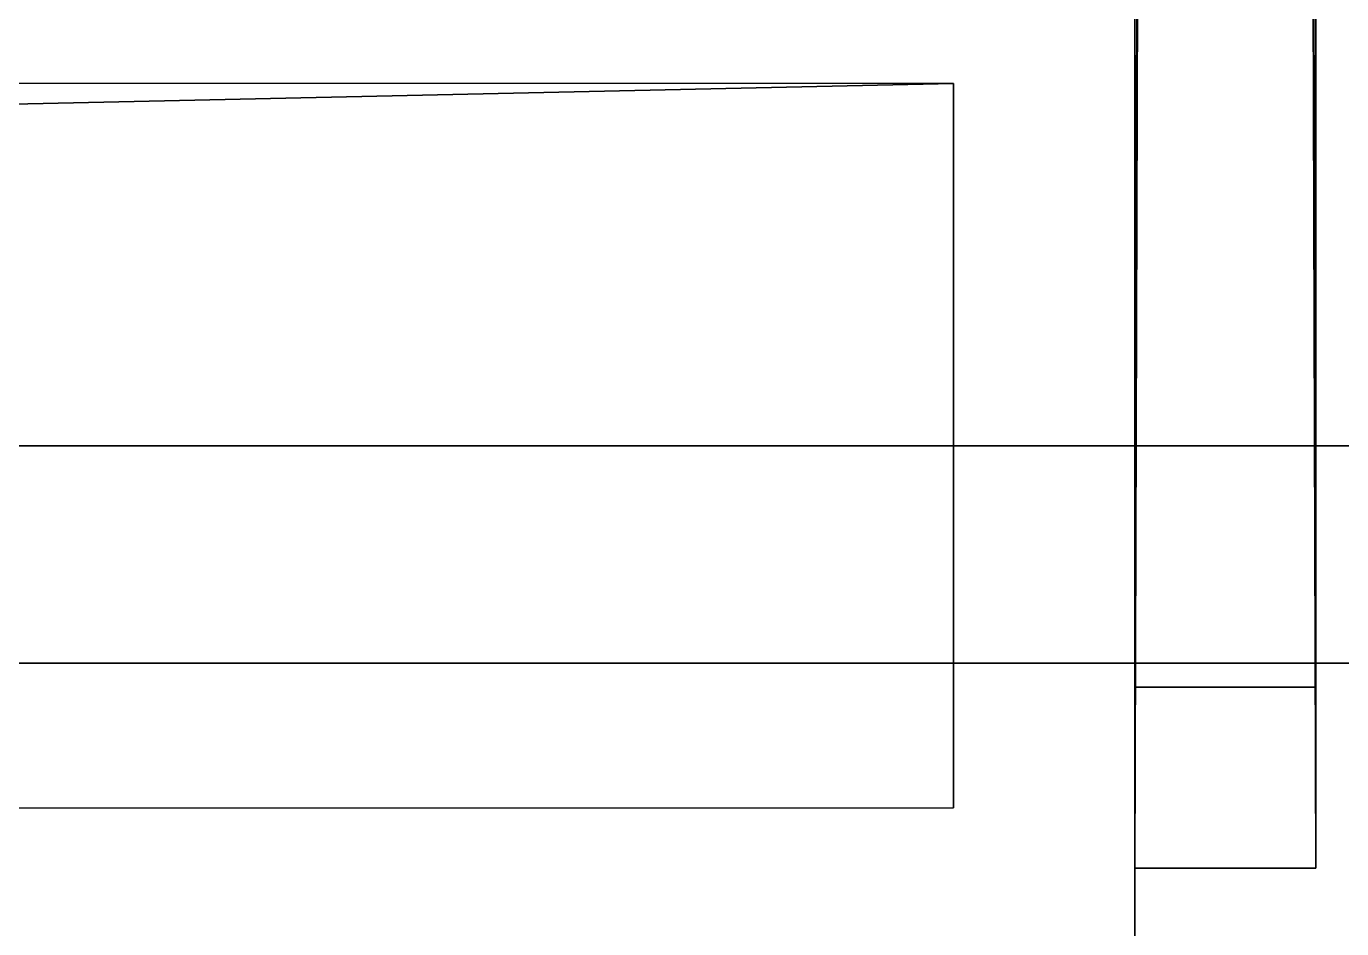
# Model space of a CAD drawing. Extents: x -93 to 34039, y -1114 to 8560.
# Drawn here: x 531.64 to 553.43, y 1941.1 to 1956.05 of the extents above; entities that cross this region are included whole.
import ezdxf

# ---------------------------------------------------------------- set-up
doc = ezdxf.new("R2010")
doc.units = 0
doc.layers.get('0').update_dxf_attribs({"color": 13, "linetype": 'CONTINUOUS'})
for name, color, linetype in [('____03_3____', 251, 'CONTINUOUS'), ('____03_3_____', 56, 'CONTINUOUS'), ('_____18________3____', 40, 'CONTINUOUS'), ('_____18________3_____', 44, 'CONTINUOUS'), ('_SYSTEM__CT_MODE', 252, 'CONTINUOUS'), ('_SYSTEM__RG_COLOR', 36, 'CONTINUOUS'), ('_SYSTEM__SKALER', 134, 'CONTINUOUS'), ('TEMP', 36, 'CONTINUOUS')]:
    doc.layers.add(name, color=color, linetype=linetype)

# ---------------------------------------------------------------- blocks, each defined once
blk = doc.blocks.new('TELO_95')
for p, q in [((0, 970), (0, 0)), ((0, 970, 18), (0, 0, 18))]:
    blk.add_line(p, q)
mesh = blk.add_polyface()
corners = [(568, 970), (0, 0), (0, 970), (568, 0)]
mesh.append_faces([[corners[k] for k in face] for face in [(0, 1, 2), (1, 0, 3)]], dxfattribs={"vtx0": -1})
mesh = blk.add_polyface()
corners = [(568, 0, 18), (0, 970, 18), (0, 0, 18), (568, 970, 18)]
mesh.append_faces([[corners[k] for k in face] for face in [(0, 1, 2), (1, 0, 3)]], dxfattribs={"vtx0": -1})
blk = doc.blocks.new('M_K_LEFT')
for p, q in [((0, 515, 5), (0, 0, 5)), ((0, 0, -5), (0, 515, -5))]:
    blk.add_line(p, q)
mesh = blk.add_polyface()
corners = [(0, 515, 5), (0, 0, -5), (0, 0, 5), (0, 515, -5)]
mesh.append_faces([[corners[k] for k in face] for face in [(0, 1, 2), (1, 0, 3)]], dxfattribs={"vtx0": -1})
blk = doc.blocks.new('KR_L')
at = {"color": 250}
for p, q in [((0, 500), (0, 0)), ((0, 0, 16), (0, 500, 16))]:
    blk.add_line(p, q, dxfattribs=at)
mesh = blk.add_polyface()
corners = [(0, 500, 16), (0, 0), (0, 0, 16), (0, 500)]
mesh.append_faces([[corners[k] for k in face] for face in [(0, 1, 2), (1, 0, 3)]], dxfattribs={"vtx0": -1})
blk = doc.blocks.new('KR_35')
at = {"yscale": 1.94, "zscale": 1.125}
blk.add_blockref('KR_L', (0, 0), dxfattribs=at)
blk = doc.blocks.new('LL')
at = {"color": 250}
for p, q in [((0, 300, 16), (0, 0, 16)), ((0, 300, 8), (0, 0, 8)), ((0, 300), (0, 0))]:
    blk.add_line(p, q, dxfattribs=at)
blk = doc.blocks.new('RAM_PANEL_95')
at = {"color": 250}
for p, q in [((0, 970), (0, 0)), ((0, 970, 18), (0, 0, 18))]:
    blk.add_line(p, q, dxfattribs=at)
for name in ['TELO_95', 'KR_35']:
    blk.add_blockref(name, (0, 0))
at = {"layer": '_SYSTEM__CT_MODE', "yscale": 3.233333333333332, "zscale": 1.125}
blk.add_blockref('LL', (0, 0), dxfattribs=at)
at = {"layer": '_SYSTEM__RG_COLOR', "color": 1, "yscale": 1.871844660194175, "zscale": 1.2}
blk.add_blockref('M_K_LEFT', (3, 3, 9), dxfattribs=at)
blk = doc.blocks.new('PANEL_G_34')
for p, q in [((-5, 440), (-5, 0)), ((5, 440), (-5, 440)), ((5, 0), (5, 440))]:
    blk.add_line(p, q)
blk.add_blockref('RAM_PANEL_95', (0, 0))
mesh = blk.add_polyface()
corners = [(5, 0), (-5, 440), (-5, 0), (5, 440)]
mesh.append_faces([[corners[k] for k in face] for face in [(0, 1, 2), (1, 0, 3)]], dxfattribs={"vtx0": -1})
blk = doc.blocks.new('RAM_PANEL_1')
at = {"layer": '_SYSTEM__RG_COLOR', "yscale": 2.25909090909091}
blk.add_blockref('PANEL_G_34', (8, 3, 3), dxfattribs=at)
blk = doc.blocks.new('PANEL_V')
blk.add_blockref('RAM_PANEL_1', (0, 0))
blk = doc.blocks.new('RAM_PANEL_7')
at = {"layer": '_SYSTEM__RG_COLOR', "yscale": 2.25909090909091}
blk.add_blockref('PANEL_G_34', (8, 3, 3), dxfattribs=at)
blk = doc.blocks.new('PANEL_V_1')
blk.add_blockref('RAM_PANEL_7', (0, 0))
blk = doc.blocks.new('RAM_PANEL_2')
at = {"layer": '_SYSTEM__RG_COLOR', "yscale": 2.25909090909091}
blk.add_blockref('PANEL_G_34', (8, 3, 3), dxfattribs=at)
blk = doc.blocks.new('PANEL_V_2')
blk.add_blockref('RAM_PANEL_2', (0, 0))
blk = doc.blocks.new('RAM_PANEL_3')
at = {"layer": '_SYSTEM__RG_COLOR', "yscale": 2.25909090909091}
blk.add_blockref('PANEL_G_34', (8, 3, 3), dxfattribs=at)
blk = doc.blocks.new('PANEL_V_3')
blk.add_blockref('RAM_PANEL_3', (0, 0))
blk = doc.blocks.new('V_MAR')
for p, q in [((294, 8), (0, 8)), ((0, 8), (0, -8)), ((294, -8), (0, -8))]:
    blk.add_line(p, q)
mesh = blk.add_polyface()
corners = [(294, -8), (0, 8), (0, -8), (294, 8)]
mesh.append_faces([[corners[k] for k in face] for face in [(0, 1, 2), (1, 0, 3)]], dxfattribs={"vtx0": -1})
blk = doc.blocks.new('L_MAR')
for p, q in [((0, 8), (0, -8)), ((0, 8, 594), (0, -8, 594)), ((0, 8, 594), (0, 8)), ((0, -8, 594), (0, -8))]:
    blk.add_line(p, q)
mesh = blk.add_polyface()
corners = [(0, 8, 594), (0, -8), (0, -8, 594), (0, 8)]
mesh.append_faces([[corners[k] for k in face] for face in [(0, 1, 2), (1, 0, 3)]], dxfattribs={"vtx0": -1})
blk = doc.blocks.new('N_MAR')
for p, q in [((0, 8), (294, 8)), ((0, -8), (0, 8)), ((0, -8), (294, -8))]:
    blk.add_line(p, q)
mesh = blk.add_polyface()
corners = [(294, 8), (0, -8), (0, 8), (294, -8)]
mesh.append_faces([[corners[k] for k in face] for face in [(0, 1, 2), (1, 0, 3)]], dxfattribs={"vtx0": -1})
blk = doc.blocks.new('_1')
at = {"color": 250}
for p, q in [((5, 0, 5), (7.003, 0, 5)), ((5, 0, -5), (5, 0, 5)), ((7.003, 0, -5), (5, 0, -5)), ((7.003, 0, 1.154), (20.152, 0, 1.154)), ((7.003, 0, 5), (7.003, 0, 1.154)), ((24.684, 0, -1.228), (7.003, 0, -1.228)), ((7.003, 0, -1.228), (7.003, 0, -5)), ((20.152, 0, 1.154), (20.152, 0, 5)), ((20.152, 0, 5), (21.943, 0, 5)), ((23.915, 0, 0.814), (24.684, 0, 0.695)), ((24.684, 0, 0.695), (24.684, 0, -1.228))]:
    blk.add_line(p, q, dxfattribs=at)
blk.add_polyline3d([(21.943, 0, 5), (22.082, 0, 3.325), (22.484, 0, 1.973), (23.32, 0, 1.073), (23.915, 0, 0.814)], dxfattribs=at)
blk = doc.blocks.new('MARKER_TEKSTUR_F')
for p, q in [((300, 16, 600), (0, 16, 600)), ((0, 16, 600), (0, 16)), ((0, 16), (300, 16)), ((0, 0), (300, 0)), ((0, 0, 600), (0, 0)), ((300, 0, 600), (0, 0, 600))]:
    blk.add_line(p, q)
blk = doc.blocks.new('SKALER_4')
for p, q in [((0, 0), (1, 0)), ((0, 0, 1), (0, 0)), ((1, 0, 1), (0, 0, 1)), ((1, 0), (1, 0, 1))]:
    blk.add_line(p, q)
blk = doc.blocks.new('TELO_F_31')
for p, q in [((0, 3), (826, 3)), ((826, 3, 966), (0, 3, 966)), ((0, 3, 966), (0, 3)), ((0, 3, 966), (0, 0, 966)), ((0, 0), (0, 3)), ((826, 3), (826, 3, 966)), ((826, 3, 966), (826, 0, 966)), ((826, 3), (826, 0)), ((826, 0, 966), (0, 0, 966)), ((0, 0), (826, 0)), ((0, 0, 966), (0, 0)), ((826, 0), (826, 0, 966))]:
    blk.add_line(p, q)
at = {"layer": '_SYSTEM__SKALER', "xscale": 2.753333333333332, "zscale": 1.609999999999999}
blk.add_blockref('SKALER_4', (0, 0), dxfattribs=at)
mesh = blk.add_polyface()
corners = [(0, 3, 966), (826, 3), (0, 3), (826, 3, 966)]
mesh.append_faces([[corners[k] for k in face] for face in [(0, 1, 2), (1, 0, 3)]], dxfattribs={"vtx0": -1})
mesh = blk.add_polyface()
corners = [(826, 0, 966), (0, 3, 966), (0, 0, 966), (826, 3, 966)]
mesh.append_faces([[corners[k] for k in face] for face in [(0, 1, 2), (1, 0, 3)]], dxfattribs={"vtx0": -1})
mesh = blk.add_polyface()
corners = [(0, 3, 966), (0, 0), (0, 0, 966), (0, 3)]
mesh.append_faces([[corners[k] for k in face] for face in [(0, 1, 2), (1, 0, 3)]], dxfattribs={"vtx0": -1})
mesh = blk.add_polyface()
corners = [(826, 3), (0, 0), (0, 3), (826, 0)]
mesh.append_faces([[corners[k] for k in face] for face in [(0, 1, 2), (1, 0, 3)]], dxfattribs={"vtx0": -1})
mesh = blk.add_polyface()
corners = [(826, 3), (826, 0, 966), (826, 0), (826, 3, 966)]
mesh.append_faces([[corners[k] for k in face] for face in [(0, 1, 2), (1, 0, 3)]], dxfattribs={"vtx0": -1})
mesh = blk.add_polyface()
corners = [(826, 0), (0, 0, 966), (0, 0), (826, 0, 966)]
mesh.append_faces([[corners[k] for k in face] for face in [(0, 1, 2), (1, 0, 3)]], dxfattribs={"vtx0": -1})
blk = doc.blocks.new('RAMKA_PANEL_F_30')
for p, q in [((0, 0), (0, 3)), ((0, 0, 826), (0, 3, 826))]:
    blk.add_line(p, q)
at = {"extrusion": (1, 0, 6.12323e-17), "rotation": 270}
blk.add_blockref('TELO_F_31', (0, 826), dxfattribs=at)
at = {"layer": '_SYSTEM__CT_MODE', "xscale": 3.22, "yscale": 0.1875, "zscale": 1.376666666666666}
blk.add_blockref('MARKER_TEKSTUR_F', (0, 0), dxfattribs=at)
at = {"layer": '_SYSTEM__CT_MODE', "xscale": 1.016064487580898}
blk.add_blockref('_1', (0, 0, 413), dxfattribs=at)
at = {"layer": '_SYSTEM__RG_COLOR', "xscale": 3.26530612244898}
for name, p, yscale in [('V_MAR', (3, 1.5, 823), 0.1874999999999999), ('N_MAR', (3, 1.5, 3), 0.1874999999999998)]:
    blk.add_blockref(name, p, dxfattribs=dict(at, yscale=yscale))
at = {"layer": '_SYSTEM__RG_COLOR', "yscale": 0.1874999999999999, "zscale": 1.38047138047138}
blk.add_blockref('L_MAR', (3, 1.5, 3), dxfattribs=at)
blk = doc.blocks.new('PANEL_F_30')
blk.add_blockref('RAMKA_PANEL_F_30', (0, 0))
blk = doc.blocks.new('MARKER_TEKSTUR')
for p, q in [((16, 500), (0, 500)), ((16, 500, 700), (0, 500, 700))]:
    blk.add_line(p, q)
blk = doc.blocks.new('M_K_ZAD')
for p, q in [((5, 0, 640), (-5, 0, 640)), ((-5, 0, 640), (-5, 0)), ((-5, 0), (5, 0)), ((5, 0), (5, 0, 640))]:
    blk.add_line(p, q)
mesh = blk.add_polyface()
corners = [(5, 0), (-5, 0, 640), (-5, 0), (5, 0, 640)]
mesh.append_faces([[corners[k] for k in face] for face in [(0, 1, 2), (1, 0, 3)]], dxfattribs={"vtx0": -1})
blk = doc.blocks.new('M_K_VERH')
for p, q in [((-5, 440), (-5, 0)), ((5, 440), (-5, 440)), ((5, 0), (5, 440))]:
    blk.add_line(p, q)
mesh = blk.add_polyface()
corners = [(5, 0), (-5, 440), (-5, 0), (5, 440)]
mesh.append_faces([[corners[k] for k in face] for face in [(0, 1, 2), (1, 0, 3)]], dxfattribs={"vtx0": -1})
blk = doc.blocks.new('N_1')
for p, q in [((0, 500), (8, 500)), ((8, 0), (8, 500)), ((8, 500), (16, 500))]:
    blk.add_line(p, q)
blk = doc.blocks.new('RAM_PANEL_63')
for p, q in [((0, 550), (18, 550)), ((0, 550, 830), (18, 550, 830))]:
    blk.add_line(p, q)
at = {"layer": '_SYSTEM__CT_MODE', "xscale": 1.124999999999999, "yscale": 1.100000000000079, "zscale": 1.185714285714242}
blk.add_blockref('MARKER_TEKSTUR', (0, 0), dxfattribs=at)
at = {"layer": '_SYSTEM__CT_MODE', "xscale": 1.125, "yscale": 1.1}
blk.add_blockref('N_1', (0, 0), dxfattribs=at)
at = {"layer": '_SYSTEM__RG_COLOR', "color": 1, "xscale": 1.2, "yscale": 1.236363636363636}
blk.add_blockref('PANEL_G_34', (9, 3, 3), dxfattribs=at)
at = {"layer": '_SYSTEM__RG_COLOR', "xscale": 1.2, "zscale": 1.287499999999949}
blk.add_blockref('M_K_ZAD', (9, 547, 3), dxfattribs=at)
at = {"layer": '_SYSTEM__RG_COLOR', "xscale": 1.2, "yscale": 1.236363636363636}
blk.add_blockref('M_K_VERH', (9, 3, 827), dxfattribs=at)
blk = doc.blocks.new('PANEL_V_41')
blk.add_blockref('RAM_PANEL_63', (0, 0))
blk = doc.blocks.new('RAM_PANEL_61')
at = {"layer": '_SYSTEM__RG_COLOR', "xscale": 1.2, "yscale": 1.236363636363636}
blk.add_blockref('PANEL_G_34', (9, 3, 3), dxfattribs=at)
blk = doc.blocks.new('PANEL_V_40')
blk.add_blockref('RAM_PANEL_61', (0, 0))
blk = doc.blocks.new('TELO_F_32')
for p, q in [((0, 3), (2096, 3)), ((2096, 3, 966), (0, 3, 966)), ((0, 3, 966), (0, 3)), ((0, 3, 966), (0, 0, 966)), ((0, 0), (0, 3)), ((2096, 3), (2096, 3, 966)), ((2096, 3, 966), (2096, 0, 966)), ((2096, 3), (2096, 0)), ((2096, 0, 966), (0, 0, 966)), ((0, 0), (2096, 0)), ((0, 0, 966), (0, 0)), ((2096, 0), (2096, 0, 966))]:
    blk.add_line(p, q)
at = {"layer": '_SYSTEM__SKALER', "xscale": 6.986666666666665, "zscale": 1.609999999999999}
blk.add_blockref('SKALER_4', (0, 0), dxfattribs=at)
mesh = blk.add_polyface()
corners = [(0, 3, 966), (2096, 3), (0, 3), (2096, 3, 966)]
mesh.append_faces([[corners[k] for k in face] for face in [(0, 1, 2), (1, 0, 3)]], dxfattribs={"vtx0": -1})
mesh = blk.add_polyface()
corners = [(2096, 0, 966), (0, 3, 966), (0, 0, 966), (2096, 3, 966)]
mesh.append_faces([[corners[k] for k in face] for face in [(0, 1, 2), (1, 0, 3)]], dxfattribs={"vtx0": -1})
mesh = blk.add_polyface()
corners = [(0, 3, 966), (0, 0), (0, 0, 966), (0, 3)]
mesh.append_faces([[corners[k] for k in face] for face in [(0, 1, 2), (1, 0, 3)]], dxfattribs={"vtx0": -1})
mesh = blk.add_polyface()
corners = [(2096, 3), (0, 0), (0, 3), (2096, 0)]
mesh.append_faces([[corners[k] for k in face] for face in [(0, 1, 2), (1, 0, 3)]], dxfattribs={"vtx0": -1})
mesh = blk.add_polyface()
corners = [(2096, 3), (2096, 0, 966), (2096, 0), (2096, 3, 966)]
mesh.append_faces([[corners[k] for k in face] for face in [(0, 1, 2), (1, 0, 3)]], dxfattribs={"vtx0": -1})
mesh = blk.add_polyface()
corners = [(2096, 0), (0, 0, 966), (0, 0), (2096, 0, 966)]
mesh.append_faces([[corners[k] for k in face] for face in [(0, 1, 2), (1, 0, 3)]], dxfattribs={"vtx0": -1})
blk = doc.blocks.new('RAMKA_PANEL_F_31')
for p, q in [((0, 0), (0, 3)), ((0, 0, 2096), (0, 3, 2096))]:
    blk.add_line(p, q)
at = {"extrusion": (1, 0, 6.12323e-17), "rotation": 270}
blk.add_blockref('TELO_F_32', (0, 2096), dxfattribs=at)
at = {"layer": '_SYSTEM__CT_MODE', "xscale": 3.22, "yscale": 0.1875, "zscale": 3.493333333333335}
blk.add_blockref('MARKER_TEKSTUR_F', (0, 0), dxfattribs=at)
at = {"layer": '_SYSTEM__CT_MODE', "xscale": 1.016064487580898}
blk.add_blockref('_1', (0, 0, 1048), dxfattribs=at)
at = {"layer": '_SYSTEM__RG_COLOR', "xscale": 3.26530612244898}
for name, p, yscale in [('V_MAR', (3, 1.5, 2093), 0.1874999999999999), ('N_MAR', (3, 1.5, 3), 0.1874999999999998)]:
    blk.add_blockref(name, p, dxfattribs=dict(at, yscale=yscale))
at = {"layer": '_SYSTEM__RG_COLOR', "yscale": 0.1874999999999999, "zscale": 3.518518518518519}
blk.add_blockref('L_MAR', (3, 1.5, 3), dxfattribs=at)
blk = doc.blocks.new('PANEL_F_31')
blk.add_blockref('RAMKA_PANEL_F_31', (0, 0))
blk = doc.blocks.new('RAM_PANEL_67')
for p, q in [((0, 550), (18, 550)), ((0, 550, 2100), (18, 550, 2100))]:
    blk.add_line(p, q)
at = {"layer": '_SYSTEM__CT_MODE', "xscale": 1.124999999999999, "yscale": 1.100000000000078, "zscale": 2.99999999999989}
blk.add_blockref('MARKER_TEKSTUR', (0, 0), dxfattribs=at)
at = {"layer": '_SYSTEM__CT_MODE', "xscale": 1.125, "yscale": 1.1}
blk.add_blockref('N_1', (0, 0), dxfattribs=at)
at = {"layer": '_SYSTEM__RG_COLOR', "color": 1, "xscale": 1.2, "yscale": 1.236363636363636}
blk.add_blockref('PANEL_G_34', (9, 3, 3), dxfattribs=at)
at = {"layer": '_SYSTEM__RG_COLOR', "xscale": 1.2, "zscale": 3.271874999999868}
blk.add_blockref('M_K_ZAD', (9, 547, 3), dxfattribs=at)
at = {"layer": '_SYSTEM__RG_COLOR', "xscale": 1.2, "yscale": 1.236363636363636}
blk.add_blockref('M_K_VERH', (9, 3, 2097), dxfattribs=at)
blk = doc.blocks.new('PANEL_V_43')
blk.add_blockref('RAM_PANEL_67', (0, 0))
blk = doc.blocks.new('RAM_PANEL_92')
at = {"layer": '_SYSTEM__RG_COLOR', "xscale": 1.2, "yscale": 1.236363636363636}
blk.add_blockref('PANEL_G_34', (9, 3, 3), dxfattribs=at)
blk = doc.blocks.new('PANEL_V_56')
blk.add_blockref('RAM_PANEL_92', (0, 0))
blk = doc.blocks.new('RAM_PANEL_93')
at = {"layer": '_SYSTEM__RG_COLOR', "xscale": 1.2, "yscale": 1.236363636363636}
blk.add_blockref('PANEL_G_34', (9, 3, 3), dxfattribs=at)
blk = doc.blocks.new('PANEL_V_57')
blk.add_blockref('RAM_PANEL_93', (0, 0))
blk = doc.blocks.new('RAM_PANEL_94')
at = {"layer": '_SYSTEM__RG_COLOR', "xscale": 1.2, "yscale": 1.236363636363636}
blk.add_blockref('PANEL_G_34', (9, 3, 3), dxfattribs=at)
blk = doc.blocks.new('PANEL_V_58')
blk.add_blockref('RAM_PANEL_94', (0, 0))
blk = doc.blocks.new('RAM_PANEL_83')
at = {"layer": '_SYSTEM__RG_COLOR', "xscale": 1.2, "yscale": 1.236363636363636}
blk.add_blockref('PANEL_G_34', (9, 3, 3), dxfattribs=at)
blk = doc.blocks.new('PANEL_V_55')
blk.add_blockref('RAM_PANEL_83', (0, 0))

msp = doc.modelspace()

# ---------------------------------------------------------------- block references
at = {"layer": '____03_3____', "rotation": 90.00000000000001}
msp.add_blockref('PANEL_F_31', (553, 1942.1, 2), dxfattribs=at)
at = {"layer": '____03_3_____', "rotation": 90.00000000000001}
msp.add_blockref('PANEL_F_30', (553, 1942.1, 2102), dxfattribs=at)
at = {"layer": '_____18________3____', "rotation": 270.0000000000001}
for name, p in [('PANEL_V_56', (0, 2434.1, 1782)), ('PANEL_V_57', (0, 2434.1, 1464)), ('PANEL_V_58', (0, 2434.1, 1146)), ('PANEL_V_55', (0, 2434.1, 828)), ('PANEL_V_43', (0, 1958.1))]:
    msp.add_blockref(name, p, dxfattribs=at)
at = {"layer": '_____18________3_____', "rotation": 270.0000000000001}
for name, p in [('PANEL_V_40', (0, 2434.1, 2118)), ('PANEL_V_41', (0, 1958.1, 2100))]:
    msp.add_blockref(name, p, dxfattribs=at)
at = {"layer": 'TEMP'}
for name, p in [('PANEL_V_2', (0, 1000)), ('PANEL_V_3', (0, 1000, 2100)), ('PANEL_V', (0, 0)), ('PANEL_V_1', (0, 0, 1817))]:
    msp.add_blockref(name, p, dxfattribs=at)

doc.saveas('drawing.dxf')
